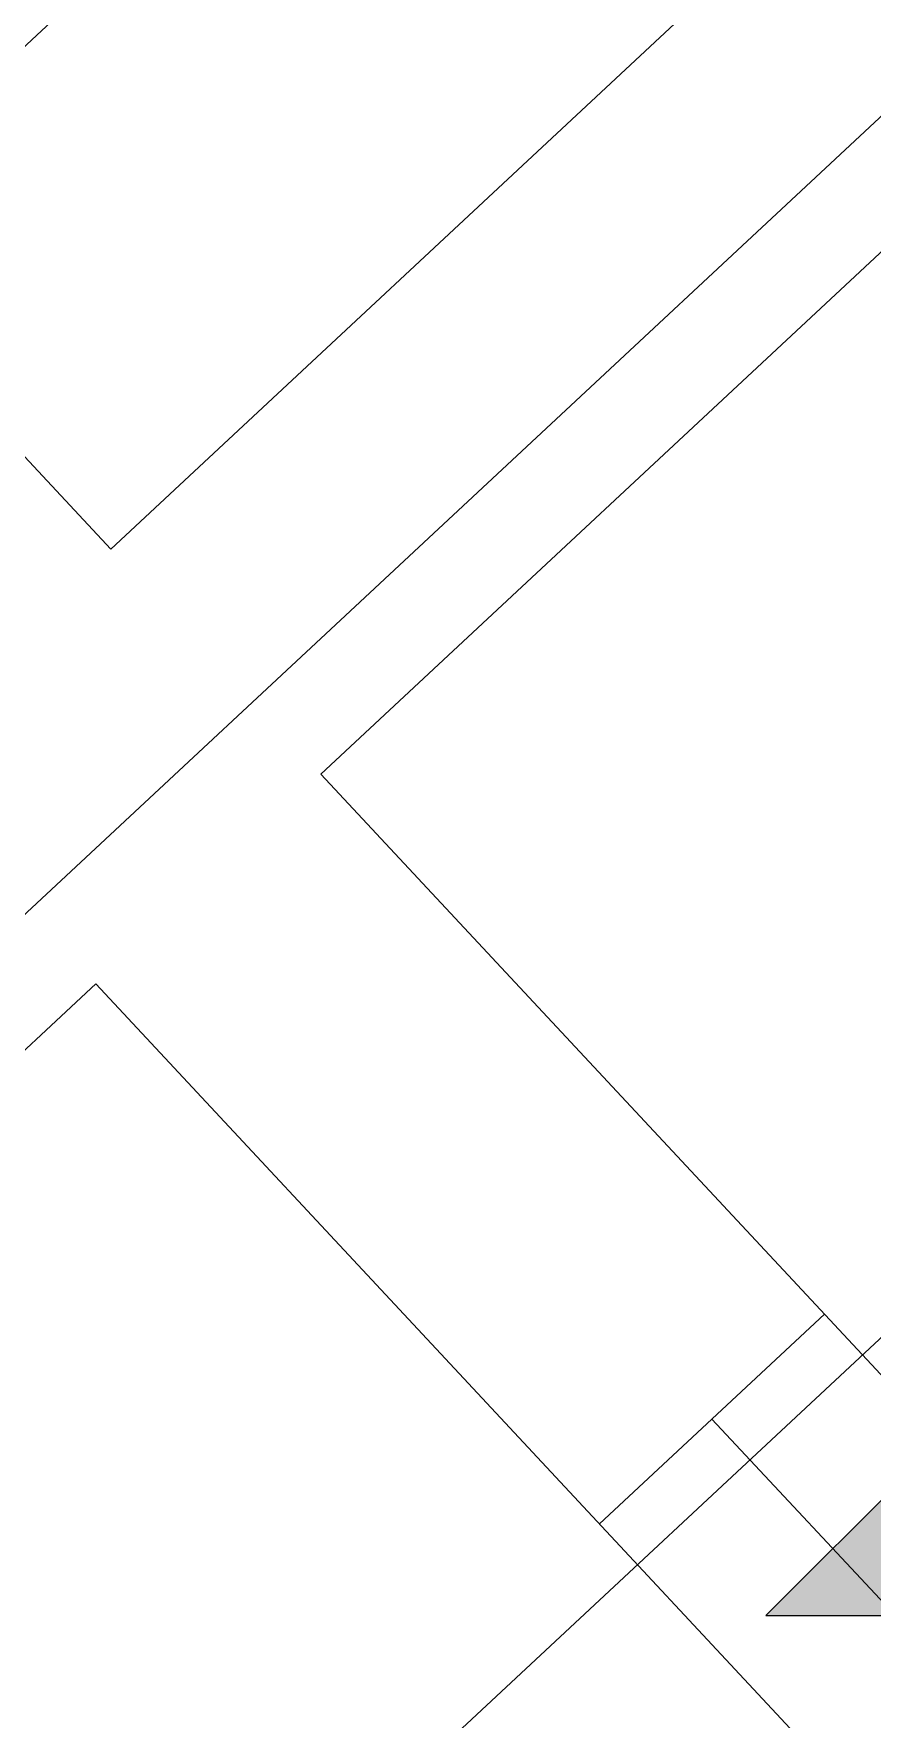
# Model space of a CAD drawing. Header units: millimetres. Extents: x -71377 to 516042, y -145869 to 441446.
# Drawn here: x 251443 to 257167, y 160472 to 171983 of the extents above; entities that cross this region are included whole.
import ezdxf

# ---------------------------------------------------------------- set-up
doc = ezdxf.new("R2010")
doc.units = ezdxf.units.MM
doc.header["$LTSCALE"] = 1000
for name, color, linetype, lineweight in [('06', 6, 'Continuous', 5), ('A-fnsh', 5, 'Continuous', 5), ('A-text-2', 7, 'Continuous', 5), ('조경라인_dwg', 8, 'Continuous', 5)]:
    doc.layers.add(name, color=color, linetype=linetype, lineweight=lineweight)

# ---------------------------------------------------------------- blocks, each defined once
blk = doc.blocks.new('조경라인_dwg_A$Cb8b4522a-7862174-지반층 배치도')
at = {"layer": '06'}
for p, q in [((182152, 66243), (183688, 67675)), ((184762, 64984), (182920, 66959))]:
    blk.add_line(p, q, dxfattribs=at)
blk = doc.blocks.new('조경라인_dwg-6847807-지반층 배치도')
at = {"layer": '06', "flags": 128}
for points in [[(249982, 170594), (251969, 168463), (270304, 185561), (264193, 192115)], [(240795, 168788), (246953, 167769), (257280, 177399), (255602, 179198), (261453, 184654), (260948, 185196), (266135, 190032)], [(258614, 161338), (253402, 166927), (271737, 184025), (275039, 180483)], [(257078, 159905), (251866, 165495), (250167, 163911)]]:
    blk.add_lwpolyline(points, dxfattribs=at)
blk.add_blockref('조경라인_dwg_A$Cb8b4522a-7862174-지반층 배치도', (73152, 95564))
blk = doc.blocks.new('패밀리2 - 패밀리2-6852550-지반층 배치도')
at = {"layer": 'A-text-2'}
blk.add_hatch(color=256, dxfattribs=at).paths.add_polyline_path([(4.217, 1.08), (5.837, 1.08), (5.027, 0.27)])
for p, q in [((4.217, 1.08), (5.027, 0.27)), ((5.837, 1.08), (4.217, 1.08)), ((5.027, 0.27), (5.837, 1.08))]:
    blk.add_line(p, q, dxfattribs=at)

msp = doc.modelspace()

# ---------------------------------------------------------------- linework, layer by layer
at = {"layer": 'A-fnsh'}
for p, q in [((219048.5, 135818.5), (281652.3, 194197.5)), ((253486.7, 159592), (258884.1, 164625.1))]:
    msp.add_line(p, q, dxfattribs=at)

# ---------------------------------------------------------------- block references
at = {"layer": 'A-text-2', "xscale": 999.9999999999999, "yscale": 999.9999999999999, "zscale": 999.9999999999999, "rotation": 45.00000000000039}
msp.add_blockref('패밀리2 - 패밀리2-6852550-지반층 배치도', (254222.7, 157436.2), dxfattribs=at)
at = {"layer": '조경라인_dwg', "rotation": 8.537736462515947e-07}
msp.add_blockref('조경라인_dwg-6847807-지반층 배치도', (0, 0), dxfattribs=at)

doc.saveas('drawing.dxf')
